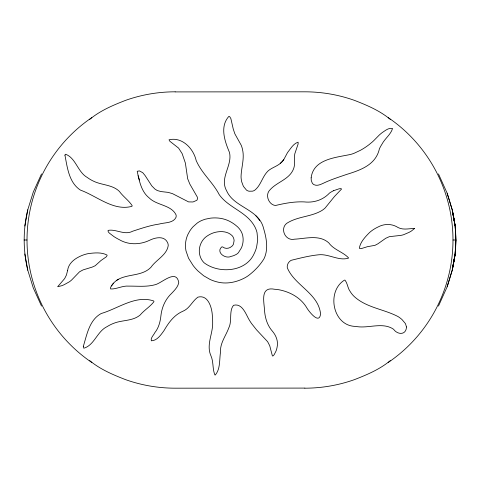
<?xml version="1.0" encoding="UTF-8"?>
<svg xmlns="http://www.w3.org/2000/svg" width="480" height="480" viewBox="0 0 480 480"><rect width="100%" height="100%" fill="white"/><g stroke="black" fill="none" stroke-linecap="round" stroke-linejoin="round"><path stroke-width="0.72" d="M455.754 240L455.166 253.968L455.964 240L455.1 225.534L452.55 211.788C456.954 230.292 456.954 249.708 452.55 268.212L455.1 254.466L452.226 270.192L447.15 286.818L438.486 306.06M41.514 306.06L33.294 287.964L27.774 270.192C22.992 250.362 22.992 229.638 27.774 209.808L33.294 192.036L41.514 173.946M452.43 269.244L454.944 254.928L452.226 270.192L447.15 286.818M27.774 209.808L24.834 226.032M175.146 91.908L304.836 91.818C321.666 91.812 338.496 94.71 354.36 100.338C366.912 105.18 379.986 110.748 390.27 119.376M89.73 360.624C100.014 369.252 113.088 374.82 125.64 379.662C141.504 385.29 158.334 388.188 175.164 388.182L304.854 388.092M333.714 190.644A31.182 31.182 0 0 0 329.538 193.02C322.902 200.13 313.674 202.974 304.074 201.894C294.348 201.492 284.796 203.256 275.448 205.512C268.632 204.756 264.792 194.802 269.964 189.888C276.924 181.902 289.482 179.466 293.526 168.894A16.092 16.092 0 0 0 294.414 165.288L294.492 156.648A22.692 22.692 0 0 1 294.846 153.672L298.122 143.958L298.116 142.194C293.406 143.508 290.652 148.674 287.7 152.346A18.882 18.882 0 0 0 286.686 154.152L283.776 159.594A20.874 20.874 0 0 1 281.124 162.642C276.792 166.968 269.952 167.838 266.28 172.944C261.972 178.356 260.334 185.79 254.796 190.194A7.026 7.026 0 0 1 252.48 191.166L249.084 191.22A6.912 6.912 0 0 1 246.48 190.104L243.396 186.354L241.752 181.932A23.862 23.862 0 0 1 241.05 176.706C241.242 167.604 244.692 158.556 242.496 149.436A24.102 24.102 0 0 0 241.188 145.2L234.864 133.83L233.274 129.108L230.862 118.578L229.704 116.664L228.822 116.412C219.672 126.654 224.736 141.204 229.434 152.322C232.734 165.528 219.234 177.78 226.638 190.854C234.174 207.906 259.026 208.812 263.622 228.564C266.496 238.188 268.566 249.336 263.994 258.762C260.022 265.26 254.592 270.876 248.55 275.496A36.324 36.324 0 0 1 244.464 278.034C236.07 282.396 226.122 284.418 216.852 281.85A40.638 40.638 0 0 1 210.09 279.456L203.67 275.766L197.964 270.978A52.158 52.158 0 0 1 193.176 265.578L188.532 258.21L185.988 250.866A26.592 26.592 0 0 1 187.86 234.534L189.648 231.216A30.108 30.108 0 0 1 193.092 226.734L197.202 223.086A25.362 25.362 0 0 1 201.774 220.458L205.044 219.252L210.294 218.184A37.92 37.92 0 0 1 215.892 217.92C221.448 218.034 226.98 219.546 231.714 222.474A36.594 36.594 0 0 1 235.704 225.27C239.808 228.294 242.832 232.92 243.072 238.104A19.854 19.854 0 0 1 242.856 243.012L242.604 244.266A22.332 22.332 0 0 1 241.41 247.908L238.38 252.732A10.65 10.65 0 0 1 236.166 254.49L233.742 255.612A22.062 22.062 0 0 1 231.144 256.35C225.45 259.38 215.712 252.234 221.688 246.978A1.8 1.8 0 0 1 222.774 246.984C225.456 249.198 229.32 248.586 231.81 246.336A6.264 6.264 0 0 0 233.412 244.23L234.09 240.786A8.652 8.652 0 0 0 233.586 238.14A7.746 7.746 0 0 0 232.2 235.74C227.526 230.952 219.822 230.868 213.798 232.74A25.464 25.464 0 0 0 208.164 235.38C200.412 239.712 197.112 250.008 200.82 258.048A15.672 15.672 0 0 0 204.102 262.776C218.706 273.912 245.706 272.226 254.04 253.878A35.34 35.34 0 0 0 256.578 247.206L257.706 240.024L257.04 232.686A24.516 24.516 0 0 0 254.136 225.564C245.958 211.578 228.378 207.576 219.24 194.67C213.786 184.026 204.696 175.938 198.756 165.63A60.426 60.426 0 0 1 196.17 160.518C193.416 148.428 182.1 136.65 169.032 139.788L169.812 141.222L178.59 148.104L182.166 153.666L185.376 163.062L187.668 178.764L189.852 184.116L197.238 196.932L197.598 198.66L196.878 200.28L193.008 201.972L188.574 201.9L172.482 193.638L168.132 192.372L161.106 191.586L157.254 190.53L154.92 189.054L151.776 185.862L145.128 175.59L142.764 172.71L139.422 170.898L137.22 171.276C139.206 180.486 141.144 191.61 149.148 197.886C156.708 205.542 171.282 204.75 176.082 214.938A5.97 5.97 0 0 1 176.01 217.326C173.154 223.434 164.592 222.414 159.078 224.082C150.048 225.39 141.408 228.36 132.768 231.18C124.53 235.65 116.154 228.804 108.072 230.388L108.186 231.714L109.272 233.034L113.952 236.604A59.184 59.184 0 0 0 119.4 239.724C128.598 245.106 139.992 244.842 149.466 240.336C155.01 237.606 163.914 235.422 167.424 242.268A7.896 7.896 0 0 1 168.24 245.49C166.86 255.138 156.174 259.686 150.966 267.276C142.296 276.252 128.532 273.762 118.224 279.372A20.13 20.13 0 0 0 113.562 283.134L110.928 286.722L110.412 288.078L110.622 288.972C116.574 289.29 122.472 285.54 128.67 286.122C137.532 286.026 146.592 287.118 155.262 284.676C161.892 283.104 176.31 268.536 178.758 282.522C178.044 286.944 174.6 290.178 171.69 293.31C165.42 299.124 161.868 307.206 160.932 315.642C160.266 321.702 158.76 327.792 154.854 332.634C153.708 335.172 150.426 337.878 151.314 340.806C157.068 340.728 160.98 334.788 164.052 330.534C168.618 322.674 174.138 314.952 182.802 311.28C189.63 308.538 192.264 301.086 197.934 297.138C208.266 294.384 211.98 307.872 212.352 315.684A63.108 63.108 0 0 1 212.664 322.35C213.09 333.678 205.914 344.808 210.996 355.944C213.654 361.962 212.4 369.204 214.932 375.012L215.262 375.024C220.518 369.036 219.294 359.616 220.512 352.116C219.936 343.11 225.852 335.946 228.762 327.924C232.32 321.162 228.762 310.932 233.526 305.304C241.584 303.078 245.358 312.66 248.316 318.3A56.22 56.22 0 0 0 251.55 323.538L256.566 329.874L267.618 341.676L269.73 345.738L272.406 355.95L272.958 355.956L274.134 354.75L275.97 351.18A22.662 22.662 0 0 0 277.056 347.388C278.502 341.43 276.108 335.382 272.178 330.918C267.324 325.314 265.122 318.042 264.552 310.758C264.186 302.106 259.776 286.272 274.584 289.266A39.636 39.636 0 0 1 279.336 289.83C290.526 292.062 301.206 298.056 307.008 308.19C309.084 311.568 319.368 324.936 320.568 313.95C318.48 293.382 294.702 285.564 287.34 267.87A6.606 6.606 0 0 1 287.346 265.65L287.742 264.222A7.626 7.626 0 0 1 288.87 262.254L289.38 261.672A7.158 7.158 0 0 1 291.276 260.286C300.228 258.078 309.39 255.714 318.576 254.802C328.71 253.602 339.084 261.396 348.678 258.036C343.368 252.048 333.744 249.894 328.758 242.832C319.284 234.402 305.838 238.608 294.552 239.184C284.64 241.476 279.018 226.908 288.3 222.39C298.704 216.372 311.55 216.696 321.87 210.522A23.076 23.076 0 0 0 325.188 207.942L334.47 196.494L341.58 189.018L340.944 188.622L339.192 188.766L333.714 190.644M89.73 119.376C100.014 110.748 113.088 105.18 125.64 100.338C141.504 94.71 158.334 91.812 175.164 91.818M390.27 360.624C379.986 369.252 366.912 374.82 354.36 379.662C338.496 385.29 321.666 388.188 304.836 388.182M116.832 280.26L118.224 279.372M26.982 240L24.06 240M453.018 240L455.964 240M438.486 173.94L447.15 193.176L452.226 209.808L455.1 225.534M447.15 193.176L452.226 209.808L454.944 225.072L452.43 210.756M24.834 253.968L27.774 270.192M138.072 175.698A57.102 57.102 0 0 1 139.392 180.042M283.776 159.594A20.814 20.814 0 0 1 280.308 163.374M255.918 215.838A32.73 32.73 0 0 1 259.71 220.566M91.812 362.496A148.092 148.092 0 0 1 91.812 117.606M388.188 117.6A148.098 148.098 0 0 1 388.188 362.496M111.408 285.906A21.522 21.522 0 0 1 113.562 283.134M311.148 177.798L311.25 180.402L312.288 183.138A4.944 4.944 0 0 0 314.022 184.686C317.172 186.3 320.64 184.458 323.544 183.15C330.894 179.61 338.7 177.174 346.392 174.504C360.492 170.136 375.786 164.964 379.41 148.812A37.734 37.734 0 0 1 382.05 144.054C384.882 138.552 390.948 134.394 392.52 128.472C388.764 127.464 385.086 130.728 382.098 132.69A47.16 47.16 0 0 0 379.308 135.018L374.556 139.842A42.636 42.636 0 0 1 372.204 142.062L369.132 144.588A70.74 70.74 0 0 1 365.544 147.18A64.506 64.506 0 0 1 360.384 150.324L354.072 153.294A36.33 36.33 0 0 1 350.634 154.422C335.88 157.614 313.41 158.958 311.148 177.798M83.286 346.458L83.82 348.222C94.35 345.276 97.188 331.224 107.178 326.586A35.196 35.196 0 0 1 113.538 323.388C122.136 319.836 132.66 321.312 140.1 315.06C144.24 310.134 150.132 306.708 153.954 301.68L153.78 301.002C135.768 294.69 118.194 308.58 101.256 313.494C89.298 319.932 86.958 334.638 83.286 346.458M406.464 326.946C406.29 335.226 397.566 335.01 393.552 329.244C382.404 321.654 368.094 328.908 355.674 326.4C332.64 326.25 326.094 291.312 344.532 280.098L345.03 280.158C347.628 283.452 347.652 288.306 350.31 291.714A24.324 24.324 0 0 0 354.654 296.922C366.948 307.818 384.042 309.18 398.094 316.608A28.722 28.722 0 0 1 402.03 319.584L405.468 323.658L406.464 326.946M64.932 155.13C67.332 167.46 68.916 182.628 80.46 190.11C96.996 196.068 113.538 211.398 131.958 206.328L132.18 205.668C128.724 200.376 123.096 196.542 119.316 191.328C112.338 184.56 101.742 185.274 93.42 181.122A35.196 35.196 0 0 1 87.3 177.48C77.67 172.134 75.846 157.92 65.55 154.224L64.932 155.13M414.576 228.486L411.378 231.03A45.03 45.03 0 0 1 408.972 232.41L403.554 234.726A22.968 22.968 0 0 1 400.554 235.428L389.376 236.658L385.74 238.278L377.91 243.804L375.018 245.322L367.404 246.696L361.14 248.646L359.694 248.52L359.352 248.07C360.402 241.89 365.238 236.874 369.54 232.542A33.618 33.618 0 0 1 373.104 229.788L374.316 229.008A36.54 36.54 0 0 1 378.024 227.01C384.36 223.524 392.106 223.596 398.178 227.592C403.338 230.28 409.278 228.438 414.576 228.486M67.632 270.378L66.426 275.046L64.674 278.556L57.672 286.716L61.644 285.744A45.03 45.03 0 0 0 64.206 284.688L69.354 281.814A22.968 22.968 0 0 0 71.748 279.876L79.56 271.788L83.064 269.904L92.226 267.09L95.196 265.734L100.944 260.55L106.32 256.794L107.106 255.57L106.962 255.024C101.43 252.078 94.5 252.828 88.446 253.584A33.618 33.618 0 0 0 84.084 254.712L82.728 255.192A36.54 36.54 0 0 0 78.882 256.902C73.494 259.56 68.376 264.09 67.632 270.378"/></g></svg>
